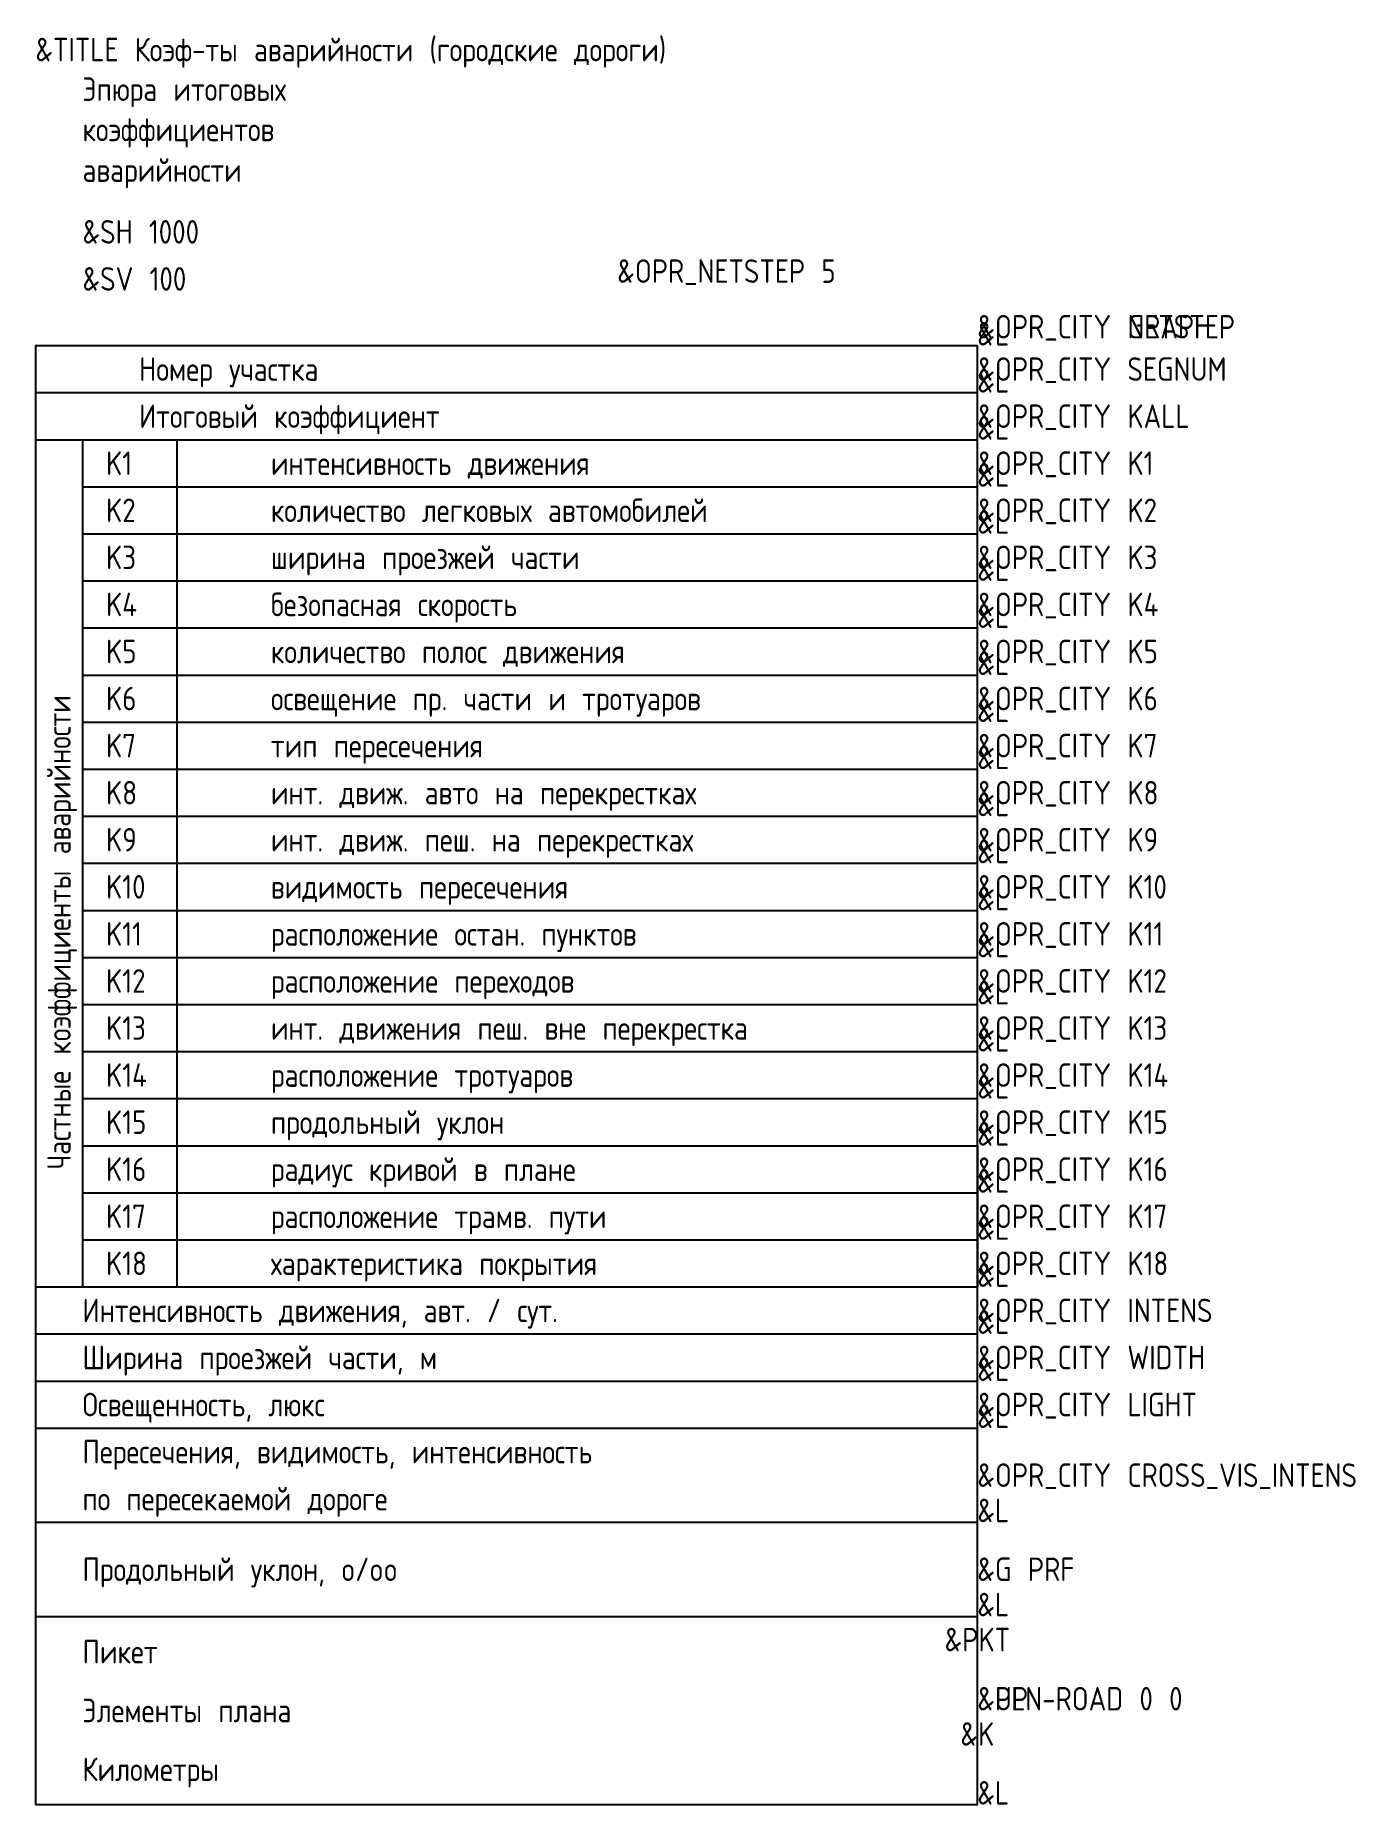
# Model space of a CAD drawing. Extents: x 0 to 140, y 0 to 188.
import ezdxf
from ezdxf.enums import TextEntityAlignment as Align

# ---------------------------------------------------------------- set-up
doc = ezdxf.new("R2010")
doc.units = 0
for name, color, linetype in [('Километры', 7, 'Continuous'), ('Коэффициенты', 7, 'Continuous'), ('Красные отметки', 1, 'Continuous'), ('Пикеты', 7, 'Continuous'), ('Прямые и кривые в плане', 7, 'Continuous'), ('Развернутый план', 7, 'Continuous'), ('Таблица', 7, 'Continuous')]:
    doc.layers.add(name, color=color, linetype=linetype)
doc.styles.get("Standard").update_dxf_attribs({"font": 'txt.shx'})

msp = doc.modelspace()

# ---------------------------------------------------------------- linework, layer by layer
at = {"linetype": 'Continuous'}
for p, q in [((100, 70), (100, 65)), ((100, 65), (100, 60)), ((100, 60), (100, 55)), ((0, 20), (2.84, 20))]:
    msp.add_line(p, q, dxfattribs=at)
at = {"layer": 'Таблица', "linetype": 'Continuous', "flags": 128}
for points in [[(0, 155), (0, 0)], [(0, 155), (100, 155)], [(100, 0), (100, 155)], [(0, 150), (100, 150)], [(0, 145), (100, 145)], [(5, 145), (5, 55)], [(15, 145), (15, 55)], [(5, 140), (100, 140)], [(5, 135), (100, 135)], [(5, 130), (100, 130)], [(5, 125), (100, 125)], [(5, 120), (100, 120)], [(5, 115), (100, 115)], [(5, 110), (100, 110)], [(5, 105), (100, 105)], [(5, 100), (100, 100)], [(5, 95), (100, 95)], [(5, 90), (100, 90)], [(5, 85), (100, 85)], [(5, 80), (100, 80)], [(5, 75), (100, 75)], [(5, 70), (100, 70)], [(5, 65), (100, 65)], [(5, 60), (100, 60)], [(0, 55), (100, 55)], [(0, 50), (100, 50)], [(0, 45), (100, 45)], [(0, 40), (100, 40)], [(0, 30), (100, 30)], [(0, 20), (100, 20)], [(0, 0), (100, 0)]]:
    msp.add_lwpolyline(points, dxfattribs=at)

# ---------------------------------------------------------------- texts
at = {"linetype": 'Continuous', "width": 0.8}
for s, p in [('&TITLE Коэф-ты аварийности (городские дороги)', (0, 185.19)), ('коэффициентов', (5, 176.71)), ('аварийности', (5, 172.39))]:
    msp.add_text(s, height=2.5, dxfattribs=at).set_placement(p)
at = {"layer": 'Километры', "linetype": 'Continuous', "width": 0.8}
msp.add_text('&K', height=2.5, dxfattribs=at).set_placement((100, 5.5), align=Align.BOTTOM_CENTER)
at = {"layer": 'Коэффициенты', "linetype": 'Continuous', "width": 0.8}
for s, p in [('&OPR_NETSTEP 5', (61.77, 160.91)), ('&OPR_CITY NETSTEP', (100, 155)), ('&OPR_CITY GRAPH', (100, 155))]:
    msp.add_text(s, height=2.5, dxfattribs=at).set_placement(p, align=Align.BOTTOM_LEFT)
at = {"layer": 'Красные отметки', "linetype": 'Continuous', "width": 0.8}
msp.add_text('&G PRF', height=2.5, dxfattribs=at).set_placement((100, 25), align=Align.MIDDLE_LEFT)
at = {"layer": 'Пикеты', "linetype": 'Continuous', "width": 0.8}
msp.add_text('&PKT', height=2.5, dxfattribs=at).set_placement((100, 15.53), align=Align.BOTTOM_CENTER)
at = {"layer": 'Прямые и кривые в плане', "linetype": 'Continuous', "width": 0.8}
msp.add_text('&PLN-ROAD 0 0', height=2.5, dxfattribs=at).set_placement((100, 10))
at = {"layer": 'Развернутый план', "linetype": 'Continuous', "width": 0.8}
msp.add_text('&UP', height=2.5, dxfattribs=at).set_placement((100, 10))
at = {"layer": 'Таблица', "linetype": 'Continuous', "width": 0.8}
for s, p in [('Эпюра итоговых', (5, 180.99)), ('&SH 1000', (5, 165.83)), ('&SV 100', (5, 160.83)), ('&L', (100, 155)), ('Номер участка', (11, 151.25)), ('&L', (100, 150)), ('Итоговый коэффициент', (11, 146.25)), ('&L', (100, 145)), ('K1', (7.5, 141.25)), ('интенсивность движения', (25, 141.25)), ('&L', (100, 140)), ('K2', (7.5, 136.25)), ('количество легковых автомобилей', (25, 136.25)), ('&L', (100, 135)), ('K3', (7.5, 131.25)), ('ширина проезжей части', (25, 131.25)), ('&L', (100, 130)), ('K4', (7.5, 126.25)), ('безопасная скорость', (25, 126.25)), ('&L', (100, 125)), ('K5', (7.5, 121.25)), ('количество полос движения', (25, 121.25)), ('&L', (100, 120)), ('K6', (7.5, 116.25)), ('освещение пр. части и тротуаров', (25, 116.25)), ('&L', (100, 115)), ('K7', (7.5, 111.25)), ('тип пересечения', (25, 111.25)), ('&L', (100, 110)), ('K8', (7.5, 106.25)), ('инт. движ. авто на перекрестках', (25, 106.25)), ('&L', (100, 105)), ('K9', (7.5, 101.25)), ('инт. движ. пеш. на перекрестках', (25, 101.25)), ('&L', (100, 100)), ('K10', (7.5, 96.25)), ('видимость пересечения', (25, 96.25)), ('&L', (100, 95)), ('K11', (7.5, 91.25)), ('расположение остан. пунктов', (25, 91.25)), ('&L', (100, 90)), ('K12', (7.5, 86.25)), ('расположение переходов', (25, 86.25)), ('&L', (100, 85)), ('K13', (7.5, 81.25)), ('инт. движения пеш. вне перекрестка', (25, 81.25)), ('&L', (100, 80)), ('K14', (7.5, 76.25)), ('расположение тротуаров', (25, 76.25)), ('&L', (100, 75)), ('K15', (7.5, 71.25)), ('продольный уклон', (25, 71.25)), ('&L', (100, 70)), ('K16', (7.5, 66.25)), ('радиус кривой в плане', (25, 66.25)), ('&L', (100, 65)), ('K17', (7.5, 61.25)), ('расположение трамв. пути', (25, 61.25)), ('&L', (100, 60)), ('K18', (7.5, 56.25)), ('характеристика покрытия', (25, 56.25)), ('&L', (100, 55)), ('Интенсивность движения, авт. / сут.', (5, 51.25)), ('&L', (100, 50)), ('Ширина проезжей части, м', (5, 46.25)), ('&L', (100, 45)), ('Освещенность, люкс', (5, 41.25)), ('&L', (100, 40)), ('Пересечения, видимость, интенсивность', (5, 36.25)), ('по пересекаемой дороге', (5, 31.25)), ('&L', (100, 30)), ('Продольный уклон, o/oo', (5, 23.75)), ('&L', (100, 20)), ('Пикет', (5, 15)), ('Элементы плана', (5, 8.75)), ('Километры', (5, 2.5)), ('&L', (100, 0))]:
    msp.add_text(s, height=2.5, dxfattribs=at).set_placement(p)
for s, p in [('&OPR_CITY SEGNUM', (100, 152.5)), ('&OPR_CITY KALL', (100, 147.5)), ('&OPR_CITY K1', (100, 142.5)), ('&OPR_CITY K2', (100, 137.5)), ('&OPR_CITY K3', (100, 132.5)), ('&OPR_CITY K4', (100, 127.5)), ('&OPR_CITY K5', (100, 122.5)), ('&OPR_CITY K6', (100, 117.5)), ('&OPR_CITY K7', (100, 112.5)), ('&OPR_CITY K8', (100, 107.5)), ('&OPR_CITY K9', (100, 102.5)), ('&OPR_CITY K10', (100, 97.5)), ('&OPR_CITY K11', (100, 92.5)), ('&OPR_CITY K12', (100, 87.5)), ('&OPR_CITY K13', (100, 82.5)), ('&OPR_CITY K14', (100, 77.5)), ('&OPR_CITY K15', (100, 72.5)), ('&OPR_CITY K16', (100, 67.5)), ('&OPR_CITY K17', (100, 62.5)), ('&OPR_CITY K18', (100, 57.5)), ('&OPR_CITY INTENS', (100, 52.5)), ('&OPR_CITY WIDTH', (100, 47.5)), ('&OPR_CITY LIGHT', (100, 42.5)), ('&OPR_CITY CROSS_VIS_INTENS', (100, 35))]:
    msp.add_text(s, height=2.5, dxfattribs=at).set_placement(p, align=Align.MIDDLE_LEFT)
msp.add_text('Частные коэффициенты аварийности', height=2.5, rotation=90.0002, dxfattribs=at).set_placement((3.75, 67.5))

doc.saveas('drawing.dxf')
